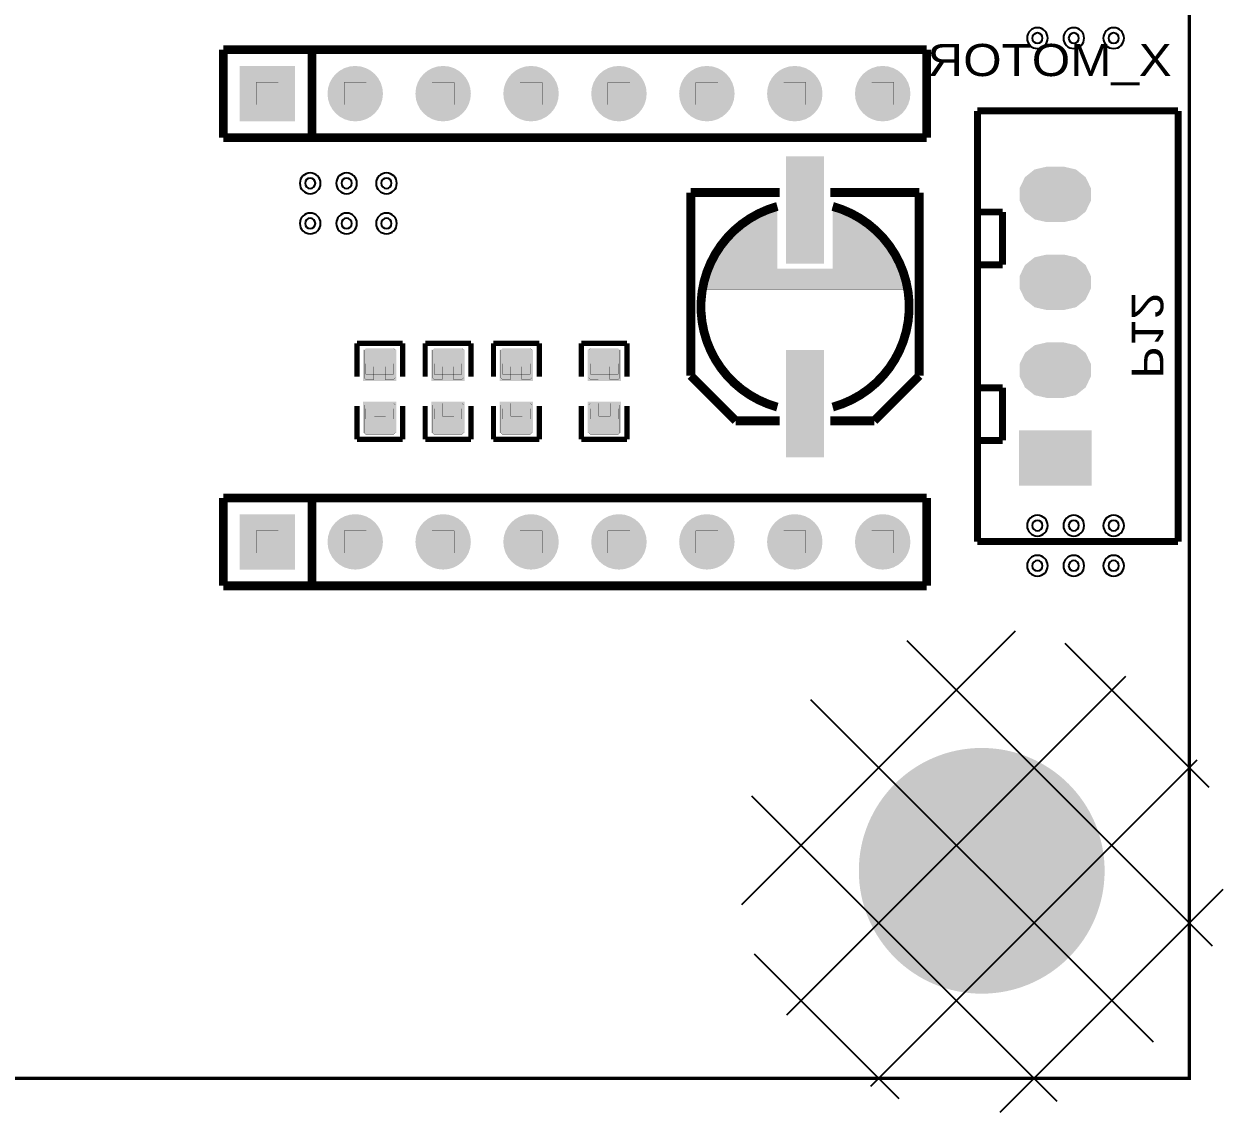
# Model space of a CAD drawing. Header units: millimetres. Extents: x -103 to 1, y -5 to 127.
# Drawn here: x -33.67 to 1, y -1 to 30.48 of the extents above; entities that cross this region are included whole.
import ezdxf
from ezdxf.enums import TextEntityAlignment as Align

# ---------------------------------------------------------------- set-up
doc = ezdxf.new("R2010")
doc.units = ezdxf.units.MM
doc.header["$MEASUREMENT"] = 0
for name, color, linetype, true_color in [('Board-Outline-Layer', 7, 'Continuous', 0xff00ff), ('Bottom-Layer', 7, 'Continuous', 0x0000ff), ('Bottom-Paste-Mask-Layer', 7, 'Continuous', 0x800000), ('Bottom-Silkscreen-Layer', 7, 'Continuous', 0x66cc33), ('Bottom-Solder-Mask-Layer', 7, 'Continuous', 0xaa00ff), ('Hole-Layer', 7, 'Continuous', 0x222222), ('Multi-Layer', 7, 'Continuous', 0xc0c0c0), ('Pin-Soldering-Layer', 7, 'Continuous', 0xcc9999), ('Top-Layer', 7, 'Continuous', 0xff0000), ('Top-Paste-Mask-Layer', 7, 'Continuous', 0x808080), ('Top-Silkscreen-Layer', 7, 'Continuous', 0xffcc00), ('Top-Solder-Mask-Layer', 7, 'Continuous', 0x800080)]:
    doc.layers.add(name, color=color, linetype=linetype, true_color=true_color)
doc.styles.get("Standard").update_dxf_attribs({"font": 'arial.ttf'})

msp = doc.modelspace()

# ---------------------------------------------------------------- hatches: boundary and pattern name
at = {"layer": 'Bottom-Layer'}
for points in [[(-27.392, 27.712), (-27.392, 29.212), (-25.892, 29.212), (-25.892, 27.712)], [(-24.852, 28.462, 1), (-23.352, 28.462, 1)], [(-22.312, 28.462, 1), (-20.812, 28.462, 1)], [(-19.772, 28.462, 1), (-18.272, 28.462, 1)], [(-17.232, 28.462, 1), (-15.732, 28.462, 1)], [(-14.692, 28.462, 1), (-13.192, 28.462, 1)], [(-12.152, 28.462, 1), (-10.652, 28.462, 1)], [(-9.612, 28.462, 1), (-8.112, 28.462, 1)], [(-3.625, 26.3), (-3.299, 26.225), (-3.038, 26.017), (-2.894, 25.717), (-2.894, 25.383), (-3.038, 25.082), (-3.299, 24.874), (-3.625, 24.8), (-4.125, 24.8), (-4.45, 24.874), (-4.711, 25.082), (-4.856, 25.383), (-4.856, 25.717), (-4.711, 26.017), (-4.45, 26.225), (-4.125, 26.3)], [(-3.625, 23.76), (-3.299, 23.685), (-3.038, 23.477), (-2.894, 23.177), (-2.894, 22.843), (-3.038, 22.542), (-3.299, 22.334), (-3.625, 22.26), (-4.125, 22.26), (-4.45, 22.334), (-4.711, 22.542), (-4.856, 22.843), (-4.856, 23.177), (-4.711, 23.477), (-4.45, 23.685), (-4.125, 23.76)], [(-3.625, 21.22), (-3.299, 21.145), (-3.038, 20.937), (-2.894, 20.637), (-2.894, 20.303), (-3.038, 20.002), (-3.299, 19.794), (-3.625, 19.72), (-4.125, 19.72), (-4.45, 19.794), (-4.711, 20.002), (-4.856, 20.303), (-4.856, 20.637), (-4.711, 20.937), (-4.45, 21.145), (-4.125, 21.22)], [(-2.875, 17.18), (-4.875, 17.18), (-4.875, 18.68), (-2.875, 18.68)], [(-27.392, 14.757), (-27.392, 16.257), (-25.892, 16.257), (-25.892, 14.757)], [(-24.852, 15.507, 1), (-23.352, 15.507, 1)], [(-22.312, 15.507, 1), (-20.812, 15.507, 1)], [(-19.772, 15.507, 1), (-18.272, 15.507, 1)], [(-17.232, 15.507, 1), (-15.732, 15.507, 1)], [(-14.692, 15.507, 1), (-13.192, 15.507, 1)], [(-12.152, 15.507, 1), (-10.652, 15.507, 1)], [(-9.612, 15.507, 1), (-8.112, 15.507, 1)], [(-9.5, 6, 1), (-2.5, 6, 1)]]:
    msp.add_hatch(color=256, dxfattribs=at).paths.add_polyline_path(points)
at = {"layer": 'Bottom-Paste-Mask-Layer'}
for points in [[(-27.392, 27.712), (-27.392, 29.212), (-25.892, 29.212), (-25.892, 27.712)], [(-24.852, 28.462, 1), (-23.352, 28.462, 1)], [(-22.312, 28.462, 1), (-20.812, 28.462, 1)], [(-19.772, 28.462, 1), (-18.272, 28.462, 1)], [(-17.232, 28.462, 1), (-15.732, 28.462, 1)], [(-14.692, 28.462, 1), (-13.192, 28.462, 1)], [(-12.152, 28.462, 1), (-10.652, 28.462, 1)], [(-9.612, 28.462, 1), (-8.112, 28.462, 1)], [(-3.625, 26.3), (-3.299, 26.225), (-3.038, 26.017), (-2.894, 25.717), (-2.894, 25.383), (-3.038, 25.082), (-3.299, 24.874), (-3.625, 24.8), (-4.125, 24.8), (-4.45, 24.874), (-4.711, 25.082), (-4.856, 25.383), (-4.856, 25.717), (-4.711, 26.017), (-4.45, 26.225), (-4.125, 26.3)], [(-3.625, 23.76), (-3.299, 23.685), (-3.038, 23.477), (-2.894, 23.177), (-2.894, 22.843), (-3.038, 22.542), (-3.299, 22.334), (-3.625, 22.26), (-4.125, 22.26), (-4.45, 22.334), (-4.711, 22.542), (-4.856, 22.843), (-4.856, 23.177), (-4.711, 23.477), (-4.45, 23.685), (-4.125, 23.76)], [(-3.625, 21.22), (-3.299, 21.145), (-3.038, 20.937), (-2.894, 20.637), (-2.894, 20.303), (-3.038, 20.002), (-3.299, 19.794), (-3.625, 19.72), (-4.125, 19.72), (-4.45, 19.794), (-4.711, 20.002), (-4.856, 20.303), (-4.856, 20.637), (-4.711, 20.937), (-4.45, 21.145), (-4.125, 21.22)], [(-2.875, 17.18), (-4.875, 17.18), (-4.875, 18.68), (-2.875, 18.68)], [(-27.392, 14.757), (-27.392, 16.257), (-25.892, 16.257), (-25.892, 14.757)], [(-24.852, 15.507, 1), (-23.352, 15.507, 1)], [(-22.312, 15.507, 1), (-20.812, 15.507, 1)], [(-19.772, 15.507, 1), (-18.272, 15.507, 1)], [(-17.232, 15.507, 1), (-15.732, 15.507, 1)], [(-14.692, 15.507, 1), (-13.192, 15.507, 1)], [(-12.152, 15.507, 1), (-10.652, 15.507, 1)], [(-9.612, 15.507, 1), (-8.112, 15.507, 1)], [(-9.5, 6, 1), (-2.5, 6, 1)]]:
    msp.add_hatch(color=256, dxfattribs=at).paths.add_polyline_path(points)
at = {"layer": 'Bottom-Solder-Mask-Layer'}
for points in [[(-27.443, 27.661), (-27.443, 29.263), (-25.841, 29.263), (-25.841, 27.661)], [(-24.903, 28.462, 1), (-23.301, 28.462, 1)], [(-22.363, 28.462, 1), (-20.761, 28.462, 1)], [(-19.823, 28.462, 1), (-18.221, 28.462, 1)], [(-17.283, 28.462, 1), (-15.681, 28.462, 1)], [(-14.743, 28.462, 1), (-13.141, 28.462, 1)], [(-12.203, 28.462, 1), (-10.601, 28.462, 1)], [(-9.663, 28.462, 1), (-8.061, 28.462, 1)], [(-3.625, 26.351), (-3.277, 26.271), (-2.998, 26.049), (-2.844, 25.728), (-2.844, 25.371), (-2.998, 25.05), (-3.277, 24.828), (-3.625, 24.749), (-4.125, 24.749), (-4.472, 24.828), (-4.751, 25.05), (-4.906, 25.371), (-4.906, 25.728), (-4.751, 26.049), (-4.472, 26.271), (-4.125, 26.351)], [(-3.625, 23.811), (-3.277, 23.731), (-2.998, 23.509), (-2.844, 23.188), (-2.844, 22.831), (-2.998, 22.51), (-3.277, 22.288), (-3.625, 22.209), (-4.125, 22.209), (-4.472, 22.288), (-4.751, 22.51), (-4.906, 22.831), (-4.906, 23.188), (-4.751, 23.509), (-4.472, 23.731), (-4.125, 23.811)], [(-3.625, 21.271), (-3.277, 21.191), (-2.998, 20.969), (-2.844, 20.648), (-2.844, 20.291), (-2.998, 19.97), (-3.277, 19.748), (-3.625, 19.669), (-4.125, 19.669), (-4.472, 19.748), (-4.751, 19.97), (-4.906, 20.291), (-4.906, 20.648), (-4.751, 20.969), (-4.472, 21.191), (-4.125, 21.271)], [(-2.824, 17.129), (-4.926, 17.129), (-4.926, 18.731), (-2.824, 18.731)], [(-27.443, 14.706), (-27.443, 16.308), (-25.841, 16.308), (-25.841, 14.706)], [(-24.903, 15.507, 1), (-23.301, 15.507, 1)], [(-22.363, 15.507, 1), (-20.761, 15.507, 1)], [(-19.823, 15.507, 1), (-18.221, 15.507, 1)], [(-17.283, 15.507, 1), (-15.681, 15.507, 1)], [(-14.743, 15.507, 1), (-13.141, 15.507, 1)], [(-12.203, 15.507, 1), (-10.601, 15.507, 1)], [(-9.663, 15.507, 1), (-8.061, 15.507, 1)], [(-9.551, 6, 1), (-2.449, 6, 1)]]:
    msp.add_hatch(color=256, dxfattribs=at).paths.add_polyline_path(points)
at = {"layer": 'Hole-Layer'}
for points in [[(-27.142, 28.462, 1), (-26.142, 28.462, 1)], [(-24.602, 28.462, 1), (-23.602, 28.462, 1)], [(-22.062, 28.462, 1), (-21.062, 28.462, 1)], [(-19.522, 28.462, 1), (-18.522, 28.462, 1)], [(-16.982, 28.462, 1), (-15.982, 28.462, 1)], [(-14.442, 28.462, 1), (-13.442, 28.462, 1)], [(-11.902, 28.462, 1), (-10.902, 28.462, 1)], [(-9.362, 28.462, 1), (-8.362, 28.462, 1)], [(-4.325, 25.55, 1), (-3.425, 25.55, 1)], [(-4.325, 23.01, 1), (-3.425, 23.01, 1)], [(-4.325, 20.47, 1), (-3.425, 20.47, 1)], [(-4.325, 17.93, 1), (-3.425, 17.93, 1)], [(-27.142, 15.507, 1), (-26.142, 15.507, 1)], [(-24.602, 15.507, 1), (-23.602, 15.507, 1)], [(-22.062, 15.507, 1), (-21.062, 15.507, 1)], [(-19.522, 15.507, 1), (-18.522, 15.507, 1)], [(-16.982, 15.507, 1), (-15.982, 15.507, 1)], [(-14.442, 15.507, 1), (-13.442, 15.507, 1)], [(-11.902, 15.507, 1), (-10.902, 15.507, 1)], [(-9.362, 15.507, 1), (-8.362, 15.507, 1)], [(-8.16, 6, 1), (-3.84, 6, 1)]]:
    msp.add_hatch(color=256, dxfattribs=at).paths.add_polyline_path(points)
at = {"layer": 'Multi-Layer'}
for points in [[(-27.392, 27.712), (-27.392, 29.212), (-25.892, 29.212), (-25.892, 27.712)], [(-27.392, 27.712), (-27.392, 29.212), (-25.892, 29.212), (-25.892, 27.712)], [(-27.392, 27.712), (-27.392, 29.212), (-25.892, 29.212), (-25.892, 27.712)], [(-24.852, 28.462, 1), (-23.352, 28.462, 1)], [(-24.852, 28.462, 1), (-23.352, 28.462, 1)], [(-24.852, 28.462, 1), (-23.352, 28.462, 1)], [(-22.312, 28.462, 1), (-20.812, 28.462, 1)], [(-22.312, 28.462, 1), (-20.812, 28.462, 1)], [(-22.312, 28.462, 1), (-20.812, 28.462, 1)], [(-19.772, 28.462, 1), (-18.272, 28.462, 1)], [(-19.772, 28.462, 1), (-18.272, 28.462, 1)], [(-19.772, 28.462, 1), (-18.272, 28.462, 1)], [(-17.232, 28.462, 1), (-15.732, 28.462, 1)], [(-17.232, 28.462, 1), (-15.732, 28.462, 1)], [(-17.232, 28.462, 1), (-15.732, 28.462, 1)], [(-14.692, 28.462, 1), (-13.192, 28.462, 1)], [(-14.692, 28.462, 1), (-13.192, 28.462, 1)], [(-14.692, 28.462, 1), (-13.192, 28.462, 1)], [(-12.152, 28.462, 1), (-10.652, 28.462, 1)], [(-12.152, 28.462, 1), (-10.652, 28.462, 1)], [(-12.152, 28.462, 1), (-10.652, 28.462, 1)], [(-9.612, 28.462, 1), (-8.112, 28.462, 1)], [(-9.612, 28.462, 1), (-8.112, 28.462, 1)], [(-9.612, 28.462, 1), (-8.112, 28.462, 1)], [(-3.625, 26.3), (-3.299, 26.225), (-3.038, 26.017), (-2.894, 25.717), (-2.894, 25.383), (-3.038, 25.082), (-3.299, 24.874), (-3.625, 24.8), (-4.125, 24.8), (-4.45, 24.874), (-4.711, 25.082), (-4.856, 25.383), (-4.856, 25.717), (-4.711, 26.017), (-4.45, 26.225), (-4.125, 26.3)], [(-3.625, 26.3), (-3.299, 26.225), (-3.038, 26.017), (-2.894, 25.717), (-2.894, 25.383), (-3.038, 25.082), (-3.299, 24.874), (-3.625, 24.8), (-4.125, 24.8), (-4.45, 24.874), (-4.711, 25.082), (-4.856, 25.383), (-4.856, 25.717), (-4.711, 26.017), (-4.45, 26.225), (-4.125, 26.3)], [(-3.625, 26.3), (-3.299, 26.225), (-3.038, 26.017), (-2.894, 25.717), (-2.894, 25.383), (-3.038, 25.082), (-3.299, 24.874), (-3.625, 24.8), (-4.125, 24.8), (-4.45, 24.874), (-4.711, 25.082), (-4.856, 25.383), (-4.856, 25.717), (-4.711, 26.017), (-4.45, 26.225), (-4.125, 26.3)], [(-3.625, 23.76), (-3.299, 23.685), (-3.038, 23.477), (-2.894, 23.177), (-2.894, 22.843), (-3.038, 22.542), (-3.299, 22.334), (-3.625, 22.26), (-4.125, 22.26), (-4.45, 22.334), (-4.711, 22.542), (-4.856, 22.843), (-4.856, 23.177), (-4.711, 23.477), (-4.45, 23.685), (-4.125, 23.76)], [(-3.625, 23.76), (-3.299, 23.685), (-3.038, 23.477), (-2.894, 23.177), (-2.894, 22.843), (-3.038, 22.542), (-3.299, 22.334), (-3.625, 22.26), (-4.125, 22.26), (-4.45, 22.334), (-4.711, 22.542), (-4.856, 22.843), (-4.856, 23.177), (-4.711, 23.477), (-4.45, 23.685), (-4.125, 23.76)], [(-3.625, 23.76), (-3.299, 23.685), (-3.038, 23.477), (-2.894, 23.177), (-2.894, 22.843), (-3.038, 22.542), (-3.299, 22.334), (-3.625, 22.26), (-4.125, 22.26), (-4.45, 22.334), (-4.711, 22.542), (-4.856, 22.843), (-4.856, 23.177), (-4.711, 23.477), (-4.45, 23.685), (-4.125, 23.76)], [(-3.625, 21.22), (-3.299, 21.145), (-3.038, 20.937), (-2.894, 20.637), (-2.894, 20.303), (-3.038, 20.002), (-3.299, 19.794), (-3.625, 19.72), (-4.125, 19.72), (-4.45, 19.794), (-4.711, 20.002), (-4.856, 20.303), (-4.856, 20.637), (-4.711, 20.937), (-4.45, 21.145), (-4.125, 21.22)], [(-3.625, 21.22), (-3.299, 21.145), (-3.038, 20.937), (-2.894, 20.637), (-2.894, 20.303), (-3.038, 20.002), (-3.299, 19.794), (-3.625, 19.72), (-4.125, 19.72), (-4.45, 19.794), (-4.711, 20.002), (-4.856, 20.303), (-4.856, 20.637), (-4.711, 20.937), (-4.45, 21.145), (-4.125, 21.22)], [(-3.625, 21.22), (-3.299, 21.145), (-3.038, 20.937), (-2.894, 20.637), (-2.894, 20.303), (-3.038, 20.002), (-3.299, 19.794), (-3.625, 19.72), (-4.125, 19.72), (-4.45, 19.794), (-4.711, 20.002), (-4.856, 20.303), (-4.856, 20.637), (-4.711, 20.937), (-4.45, 21.145), (-4.125, 21.22)], [(-2.875, 17.18), (-4.875, 17.18), (-4.875, 18.68), (-2.875, 18.68)], [(-2.875, 17.18), (-4.875, 17.18), (-4.875, 18.68), (-2.875, 18.68)], [(-2.875, 17.18), (-4.875, 17.18), (-4.875, 18.68), (-2.875, 18.68)], [(-27.392, 14.757), (-27.392, 16.257), (-25.892, 16.257), (-25.892, 14.757)], [(-27.392, 14.757), (-27.392, 16.257), (-25.892, 16.257), (-25.892, 14.757)], [(-27.392, 14.757), (-27.392, 16.257), (-25.892, 16.257), (-25.892, 14.757)], [(-24.852, 15.507, 1), (-23.352, 15.507, 1)], [(-24.852, 15.507, 1), (-23.352, 15.507, 1)], [(-24.852, 15.507, 1), (-23.352, 15.507, 1)], [(-22.312, 15.507, 1), (-20.812, 15.507, 1)], [(-22.312, 15.507, 1), (-20.812, 15.507, 1)], [(-22.312, 15.507, 1), (-20.812, 15.507, 1)], [(-19.772, 15.507, 1), (-18.272, 15.507, 1)], [(-19.772, 15.507, 1), (-18.272, 15.507, 1)], [(-19.772, 15.507, 1), (-18.272, 15.507, 1)], [(-17.232, 15.507, 1), (-15.732, 15.507, 1)], [(-17.232, 15.507, 1), (-15.732, 15.507, 1)], [(-17.232, 15.507, 1), (-15.732, 15.507, 1)], [(-14.692, 15.507, 1), (-13.192, 15.507, 1)], [(-14.692, 15.507, 1), (-13.192, 15.507, 1)], [(-14.692, 15.507, 1), (-13.192, 15.507, 1)], [(-12.152, 15.507, 1), (-10.652, 15.507, 1)], [(-12.152, 15.507, 1), (-10.652, 15.507, 1)], [(-12.152, 15.507, 1), (-10.652, 15.507, 1)], [(-9.612, 15.507, 1), (-8.112, 15.507, 1)], [(-9.612, 15.507, 1), (-8.112, 15.507, 1)], [(-9.612, 15.507, 1), (-8.112, 15.507, 1)], [(-9.5, 6, 1), (-2.5, 6, 1)], [(-9.5, 6, 1), (-2.5, 6, 1)], [(-9.5, 6, 1), (-2.5, 6, 1)]]:
    msp.add_hatch(color=256, dxfattribs=at).paths.add_polyline_path(points)
h = msp.add_hatch(dxfattribs=at)
h.set_pattern_fill('ANSI37', color=256, style=0)
h.set_pattern_definition([(45, (0, 0), (-2.24506, 2.24506), []), (135, (0, 0), (-2.24506, -2.24506), [])])
h.paths.add_polyline_path([(-13, 6, 1), (1, 6, 1)])
at = {"layer": 'Pin-Soldering-Layer'}
for points in [[(-26.962, 28.782), (-26.322, 28.782), (-26.322, 28.142), (-26.962, 28.142)], [(-24.422, 28.782), (-23.782, 28.782), (-23.782, 28.142), (-24.422, 28.142)], [(-21.882, 28.782), (-21.242, 28.782), (-21.242, 28.142), (-21.882, 28.142)], [(-19.342, 28.782), (-18.702, 28.782), (-18.702, 28.142), (-19.342, 28.142)], [(-16.802, 28.782), (-16.162, 28.782), (-16.162, 28.142), (-16.802, 28.142)], [(-14.262, 28.782), (-13.622, 28.782), (-13.622, 28.142), (-14.262, 28.142)], [(-11.722, 28.782), (-11.082, 28.782), (-11.082, 28.142), (-11.722, 28.142)], [(-9.182, 28.782), (-8.542, 28.782), (-8.542, 28.142), (-9.182, 28.142)], [(-23.794, 20.657), (-22.994, 20.657), (-22.994, 20.357), (-23.794, 20.357)], [(-21.82, 20.657), (-21.02, 20.657), (-21.02, 20.357), (-21.82, 20.357)], [(-19.846, 20.657), (-19.046, 20.657), (-19.046, 20.357), (-19.846, 20.357)], [(-17.306, 20.657), (-16.506, 20.657), (-16.506, 20.357), (-17.306, 20.357)], [(-23.794, 19.057), (-22.994, 19.057), (-22.994, 19.357), (-23.794, 19.357)], [(-21.82, 19.057), (-21.02, 19.057), (-21.02, 19.357), (-21.82, 19.357)], [(-19.846, 19.057), (-19.046, 19.057), (-19.046, 19.357), (-19.846, 19.357)], [(-17.306, 19.057), (-16.506, 19.057), (-16.506, 19.357), (-17.306, 19.357)], [(-26.962, 15.827), (-26.322, 15.827), (-26.322, 15.187), (-26.962, 15.187)], [(-24.422, 15.827), (-23.782, 15.827), (-23.782, 15.187), (-24.422, 15.187)], [(-21.882, 15.827), (-21.242, 15.827), (-21.242, 15.187), (-21.882, 15.187)], [(-19.342, 15.827), (-18.702, 15.827), (-18.702, 15.187), (-19.342, 15.187)], [(-16.802, 15.827), (-16.162, 15.827), (-16.162, 15.187), (-16.802, 15.187)], [(-14.262, 15.827), (-13.622, 15.827), (-13.622, 15.187), (-14.262, 15.187)], [(-11.722, 15.827), (-11.082, 15.827), (-11.082, 15.187), (-11.722, 15.187)], [(-9.182, 15.827), (-8.542, 15.827), (-8.542, 15.187), (-9.182, 15.187)]]:
    msp.add_hatch(color=256, dxfattribs=at).paths.add_polyline_path(points)
at = {"layer": 'Top-Layer'}
for points in [[(-27.392, 27.712), (-27.392, 29.212), (-25.892, 29.212), (-25.892, 27.712)], [(-24.852, 28.462, 1), (-23.352, 28.462, 1)], [(-22.312, 28.462, 1), (-20.812, 28.462, 1)], [(-19.772, 28.462, 1), (-18.272, 28.462, 1)], [(-17.232, 28.462, 1), (-15.732, 28.462, 1)], [(-14.692, 28.462, 1), (-13.192, 28.462, 1)], [(-12.152, 28.462, 1), (-10.652, 28.462, 1)], [(-9.612, 28.462, 1), (-8.112, 28.462, 1)], [(-11.606, 26.603), (-10.606, 26.603), (-10.606, 23.603), (-11.606, 23.603)], [(-3.625, 26.3), (-3.299, 26.225), (-3.038, 26.017), (-2.894, 25.717), (-2.894, 25.383), (-3.038, 25.082), (-3.299, 24.874), (-3.625, 24.8), (-4.125, 24.8), (-4.45, 24.874), (-4.711, 25.082), (-4.856, 25.383), (-4.856, 25.717), (-4.711, 26.017), (-4.45, 26.225), (-4.125, 26.3)], [(-3.625, 23.76), (-3.299, 23.685), (-3.038, 23.477), (-2.894, 23.177), (-2.894, 22.843), (-3.038, 22.542), (-3.299, 22.334), (-3.625, 22.26), (-4.125, 22.26), (-4.45, 22.334), (-4.711, 22.542), (-4.856, 22.843), (-4.856, 23.177), (-4.711, 23.477), (-4.45, 23.685), (-4.125, 23.76)], [(-3.625, 21.22), (-3.299, 21.145), (-3.038, 20.937), (-2.894, 20.637), (-2.894, 20.303), (-3.038, 20.002), (-3.299, 19.794), (-3.625, 19.72), (-4.125, 19.72), (-4.45, 19.794), (-4.711, 20.002), (-4.856, 20.303), (-4.856, 20.637), (-4.711, 20.937), (-4.45, 21.145), (-4.125, 21.22)], [(-23.826, 21.014), (-22.962, 21.014), (-22.962, 20.207), (-23.826, 20.207)], [(-21.852, 21.014), (-20.988, 21.014), (-20.988, 20.207), (-21.852, 20.207)], [(-19.878, 21.014), (-19.014, 21.014), (-19.014, 20.207), (-19.878, 20.207)], [(-17.338, 21.014), (-16.474, 21.014), (-16.474, 20.207), (-17.338, 20.207)], [(-11.606, 21.003), (-10.606, 21.003), (-10.606, 18.003), (-11.606, 18.003)], [(-23.826, 19.507), (-22.962, 19.507), (-22.962, 18.7), (-23.826, 18.7)], [(-21.852, 19.507), (-20.988, 19.507), (-20.988, 18.7), (-21.852, 18.7)], [(-19.878, 19.507), (-19.014, 19.507), (-19.014, 18.7), (-19.878, 18.7)], [(-17.338, 19.507), (-16.474, 19.507), (-16.474, 18.7), (-17.338, 18.7)], [(-2.875, 17.18), (-4.875, 17.18), (-4.875, 18.68), (-2.875, 18.68)], [(-27.392, 14.757), (-27.392, 16.257), (-25.892, 16.257), (-25.892, 14.757)], [(-24.852, 15.507, 1), (-23.352, 15.507, 1)], [(-22.312, 15.507, 1), (-20.812, 15.507, 1)], [(-19.772, 15.507, 1), (-18.272, 15.507, 1)], [(-17.232, 15.507, 1), (-15.732, 15.507, 1)], [(-14.692, 15.507, 1), (-13.192, 15.507, 1)], [(-12.152, 15.507, 1), (-10.652, 15.507, 1)], [(-9.612, 15.507, 1), (-8.112, 15.507, 1)], [(-9.5, 6, 1), (-2.5, 6, 1)]]:
    msp.add_hatch(color=256, dxfattribs=at).paths.add_polyline_path(points)
at = {"layer": 'Top-Paste-Mask-Layer'}
for points in [[(-27.392, 27.712), (-27.392, 29.212), (-25.892, 29.212), (-25.892, 27.712)], [(-24.852, 28.462, 1), (-23.352, 28.462, 1)], [(-22.312, 28.462, 1), (-20.812, 28.462, 1)], [(-19.772, 28.462, 1), (-18.272, 28.462, 1)], [(-17.232, 28.462, 1), (-15.732, 28.462, 1)], [(-14.692, 28.462, 1), (-13.192, 28.462, 1)], [(-12.152, 28.462, 1), (-10.652, 28.462, 1)], [(-9.612, 28.462, 1), (-8.112, 28.462, 1)], [(-11.606, 26.603), (-10.606, 26.603), (-10.606, 23.603), (-11.606, 23.603)], [(-3.625, 26.3), (-3.299, 26.225), (-3.038, 26.017), (-2.894, 25.717), (-2.894, 25.383), (-3.038, 25.082), (-3.299, 24.874), (-3.625, 24.8), (-4.125, 24.8), (-4.45, 24.874), (-4.711, 25.082), (-4.856, 25.383), (-4.856, 25.717), (-4.711, 26.017), (-4.45, 26.225), (-4.125, 26.3)], [(-3.625, 23.76), (-3.299, 23.685), (-3.038, 23.477), (-2.894, 23.177), (-2.894, 22.843), (-3.038, 22.542), (-3.299, 22.334), (-3.625, 22.26), (-4.125, 22.26), (-4.45, 22.334), (-4.711, 22.542), (-4.856, 22.843), (-4.856, 23.177), (-4.711, 23.477), (-4.45, 23.685), (-4.125, 23.76)], [(-3.625, 21.22), (-3.299, 21.145), (-3.038, 20.937), (-2.894, 20.637), (-2.894, 20.303), (-3.038, 20.002), (-3.299, 19.794), (-3.625, 19.72), (-4.125, 19.72), (-4.45, 19.794), (-4.711, 20.002), (-4.856, 20.303), (-4.856, 20.637), (-4.711, 20.937), (-4.45, 21.145), (-4.125, 21.22)], [(-23.844, 21.052), (-23.844, 20.252), (-23.794, 20.202), (-23.566, 20.202), (-23.566, 20.572), (-23.236, 20.572), (-23.236, 20.202), (-22.994, 20.202), (-22.944, 20.252), (-22.944, 21.052), (-22.994, 21.102), (-23.794, 21.102)], [(-21.87, 21.052), (-21.87, 20.252), (-21.82, 20.202), (-21.592, 20.202), (-21.592, 20.572), (-21.262, 20.572), (-21.262, 20.202), (-21.02, 20.202), (-20.97, 20.252), (-20.97, 21.052), (-21.02, 21.102), (-21.82, 21.102)], [(-19.896, 21.052), (-19.896, 20.252), (-19.846, 20.202), (-19.618, 20.202), (-19.618, 20.572), (-19.288, 20.572), (-19.288, 20.202), (-19.046, 20.202), (-18.996, 20.252), (-18.996, 21.052), (-19.046, 21.102), (-19.846, 21.102)], [(-17.356, 21.052), (-17.356, 20.252), (-17.306, 20.202), (-17.078, 20.202), (-17.078, 20.572), (-16.748, 20.572), (-16.748, 20.202), (-16.506, 20.202), (-16.456, 20.252), (-16.456, 21.052), (-16.506, 21.102), (-17.306, 21.102)], [(-11.606, 21.003), (-10.606, 21.003), (-10.606, 18.003), (-11.606, 18.003)], [(-22.944, 18.662), (-22.944, 19.462), (-22.994, 19.512), (-23.222, 19.512), (-23.222, 19.142), (-23.552, 19.142), (-23.552, 19.512), (-23.794, 19.512), (-23.844, 19.462), (-23.844, 18.662), (-23.794, 18.612), (-22.994, 18.612)], [(-20.97, 18.662), (-20.97, 19.462), (-21.02, 19.512), (-21.248, 19.512), (-21.248, 19.142), (-21.578, 19.142), (-21.578, 19.512), (-21.82, 19.512), (-21.87, 19.462), (-21.87, 18.662), (-21.82, 18.612), (-21.02, 18.612)], [(-18.996, 18.662), (-18.996, 19.462), (-19.046, 19.512), (-19.274, 19.512), (-19.274, 19.142), (-19.604, 19.142), (-19.604, 19.512), (-19.846, 19.512), (-19.896, 19.462), (-19.896, 18.662), (-19.846, 18.612), (-19.046, 18.612)], [(-16.456, 18.662), (-16.456, 19.462), (-16.506, 19.512), (-16.734, 19.512), (-16.734, 19.142), (-17.064, 19.142), (-17.064, 19.512), (-17.306, 19.512), (-17.356, 19.462), (-17.356, 18.662), (-17.306, 18.612), (-16.506, 18.612)], [(-2.875, 17.18), (-4.875, 17.18), (-4.875, 18.68), (-2.875, 18.68)], [(-27.392, 14.757), (-27.392, 16.257), (-25.892, 16.257), (-25.892, 14.757)], [(-24.852, 15.507, 1), (-23.352, 15.507, 1)], [(-22.312, 15.507, 1), (-20.812, 15.507, 1)], [(-19.772, 15.507, 1), (-18.272, 15.507, 1)], [(-17.232, 15.507, 1), (-15.732, 15.507, 1)], [(-14.692, 15.507, 1), (-13.192, 15.507, 1)], [(-12.152, 15.507, 1), (-10.652, 15.507, 1)], [(-9.612, 15.507, 1), (-8.112, 15.507, 1)], [(-9.5, 6, 1), (-2.5, 6, 1)]]:
    msp.add_hatch(color=256, dxfattribs=at).paths.add_polyline_path(points)
at = {"layer": 'Top-Silkscreen-Layer'}
msp.add_hatch(color=256, dxfattribs=at).paths.add_polyline_path([(-8.106, 22.803), (-14.006, 22.803), (-13.906, 23.403), (-13.706, 23.903), (-13.406, 24.203), (-13.206, 24.503), (-12.906, 24.803), (-12.506, 25.003), (-11.906, 25.203), (-11.906, 23.403), (-10.306, 23.403), (-10.306, 25.203), (-10.106, 25.103), (-9.706, 25.003), (-9.406, 24.703), (-9.006, 24.503), (-8.706, 24.103), (-8.306, 23.303)])
at = {"layer": 'Top-Solder-Mask-Layer'}
for points in [[(-27.443, 27.661), (-27.443, 29.263), (-25.841, 29.263), (-25.841, 27.661)], [(-24.903, 28.462, 1), (-23.301, 28.462, 1)], [(-22.363, 28.462, 1), (-20.761, 28.462, 1)], [(-19.823, 28.462, 1), (-18.221, 28.462, 1)], [(-17.283, 28.462, 1), (-15.681, 28.462, 1)], [(-14.743, 28.462, 1), (-13.141, 28.462, 1)], [(-12.203, 28.462, 1), (-10.601, 28.462, 1)], [(-9.663, 28.462, 1), (-8.061, 28.462, 1)], [(-11.657, 26.654), (-10.555, 26.654), (-10.555, 23.552), (-11.657, 23.552)], [(-3.625, 26.351), (-3.277, 26.271), (-2.998, 26.049), (-2.844, 25.728), (-2.844, 25.371), (-2.998, 25.05), (-3.277, 24.828), (-3.625, 24.749), (-4.125, 24.749), (-4.472, 24.828), (-4.751, 25.05), (-4.906, 25.371), (-4.906, 25.728), (-4.751, 26.049), (-4.472, 26.271), (-4.125, 26.351)], [(-3.625, 23.811), (-3.277, 23.731), (-2.998, 23.509), (-2.844, 23.188), (-2.844, 22.831), (-2.998, 22.51), (-3.277, 22.288), (-3.625, 22.209), (-4.125, 22.209), (-4.472, 22.288), (-4.751, 22.51), (-4.906, 22.831), (-4.906, 23.188), (-4.751, 23.509), (-4.472, 23.731), (-4.125, 23.811)], [(-3.625, 21.271), (-3.277, 21.191), (-2.998, 20.969), (-2.844, 20.648), (-2.844, 20.291), (-2.998, 19.97), (-3.277, 19.748), (-3.625, 19.669), (-4.125, 19.669), (-4.472, 19.748), (-4.751, 19.97), (-4.906, 20.291), (-4.906, 20.648), (-4.751, 20.969), (-4.472, 21.191), (-4.125, 21.271)], [(-23.876, 21.064), (-22.911, 21.064), (-22.911, 20.156), (-23.876, 20.156)], [(-21.903, 21.064), (-20.937, 21.064), (-20.937, 20.156), (-21.903, 20.156)], [(-19.929, 21.064), (-18.964, 21.064), (-18.964, 20.156), (-19.929, 20.156)], [(-17.389, 21.064), (-16.424, 21.064), (-16.424, 20.156), (-17.389, 20.156)], [(-11.657, 21.054), (-10.555, 21.054), (-10.555, 17.952), (-11.657, 17.952)], [(-23.876, 19.558), (-22.911, 19.558), (-22.911, 18.65), (-23.876, 18.65)], [(-21.903, 19.558), (-20.937, 19.558), (-20.937, 18.65), (-21.903, 18.65)], [(-19.929, 19.558), (-18.964, 19.558), (-18.964, 18.65), (-19.929, 18.65)], [(-17.389, 19.558), (-16.424, 19.558), (-16.424, 18.65), (-17.389, 18.65)], [(-2.824, 17.129), (-4.926, 17.129), (-4.926, 18.731), (-2.824, 18.731)], [(-27.443, 14.706), (-27.443, 16.308), (-25.841, 16.308), (-25.841, 14.706)], [(-24.903, 15.507, 1), (-23.301, 15.507, 1)], [(-22.363, 15.507, 1), (-20.761, 15.507, 1)], [(-19.823, 15.507, 1), (-18.221, 15.507, 1)], [(-17.283, 15.507, 1), (-15.681, 15.507, 1)], [(-14.743, 15.507, 1), (-13.141, 15.507, 1)], [(-12.203, 15.507, 1), (-10.601, 15.507, 1)], [(-9.663, 15.507, 1), (-8.061, 15.507, 1)], [(-9.551, 6, 1), (-2.449, 6, 1)]]:
    msp.add_hatch(color=256, dxfattribs=at).paths.add_polyline_path(points)

# ---------------------------------------------------------------- linework, layer by layer
at = {"layer": 'Board-Outline-Layer', "const_width": 0.1}
msp.add_lwpolyline([(-102, 0), (-102, 126), (0, 126), (0, 0)], close=True, dxfattribs=at)
at = {"layer": 'Bottom-Silkscreen-Layer', "const_width": 0.2}
for points in [[(-6.125, 27.963), (-6.125, 15.517)], [(-0.325, 27.963), (-6.125, 27.963)], [(-6.125, 27.963), (-6.125, 15.517)], [(-0.325, 27.963), (-6.125, 27.963)], [(-0.325, 27.963), (-0.325, 15.517)], [(-0.325, 27.963), (-0.325, 15.517)], [(-5.399, 25.042), (-6.125, 25.042)], [(-5.399, 25.042), (-6.125, 25.042)], [(-5.399, 25.042), (-5.399, 23.518)], [(-5.399, 25.042), (-5.399, 23.518)], [(-5.399, 23.518), (-6.125, 23.518)], [(-5.399, 23.518), (-6.125, 23.518)], [(-5.399, 19.962), (-6.125, 19.962)], [(-5.399, 19.962), (-6.125, 19.962)], [(-5.399, 19.962), (-5.399, 18.438)], [(-5.399, 19.962), (-5.399, 18.438)], [(-5.399, 18.438), (-6.125, 18.438)], [(-5.399, 18.438), (-6.125, 18.438)], [(-0.325, 15.517), (-6.125, 15.517)], [(-0.325, 15.517), (-6.125, 15.517)]]:
    msp.add_lwpolyline(points, dxfattribs=at)
at = {"layer": 'Hole-Layer'}
for points in [[(-4.541, 30.067, 1), (-4.241, 30.067), (-4.241, 30.067, 1), (-4.541, 30.067)], [(-3.49, 30.067, 1), (-3.19, 30.067), (-3.19, 30.067, 1), (-3.49, 30.067)], [(-2.338, 30.067, 1), (-2.038, 30.067), (-2.038, 30.067, 1), (-2.338, 30.067)], [(-25.553, 25.871, 1), (-25.253, 25.871), (-25.253, 25.871, 1), (-25.553, 25.871)], [(-24.502, 25.871, 1), (-24.202, 25.871), (-24.202, 25.871, 1), (-24.502, 25.871)], [(-23.35, 25.871, 1), (-23.05, 25.871), (-23.05, 25.871, 1), (-23.35, 25.871)], [(-25.553, 24.712, 1), (-25.253, 24.712), (-25.253, 24.712, 1), (-25.553, 24.712)], [(-24.502, 24.712, 1), (-24.202, 24.712), (-24.202, 24.712, 1), (-24.502, 24.712)], [(-23.35, 24.712, 1), (-23.05, 24.712), (-23.05, 24.712, 1), (-23.35, 24.712)], [(-4.541, 15.977, 1), (-4.241, 15.977), (-4.241, 15.977, 1), (-4.541, 15.977)], [(-3.49, 15.977, 1), (-3.19, 15.977), (-3.19, 15.977, 1), (-3.49, 15.977)], [(-2.338, 15.977, 1), (-2.038, 15.977), (-2.038, 15.977, 1), (-2.338, 15.977)], [(-4.541, 14.818, 1), (-4.241, 14.818), (-4.241, 14.818, 1), (-4.541, 14.818)], [(-3.49, 14.818, 1), (-3.19, 14.818), (-3.19, 14.818, 1), (-3.49, 14.818)], [(-2.338, 14.818, 1), (-2.038, 14.818), (-2.038, 14.818, 1), (-2.338, 14.818)]]:
    msp.add_lwpolyline(points, format="xyb", dxfattribs=at)
at = {"layer": 'Multi-Layer'}
for points in [[(-4.691, 30.067, 1), (-4.091, 30.067, 1)], [(-3.64, 30.067, 1), (-3.04, 30.067, 1)], [(-2.488, 30.067, 1), (-1.888, 30.067, 1)], [(-25.703, 25.871, 1), (-25.103, 25.871, 1)], [(-24.652, 25.871, 1), (-24.052, 25.871, 1)], [(-23.5, 25.871, 1), (-22.9, 25.871, 1)], [(-25.703, 24.712, 1), (-25.103, 24.712, 1)], [(-24.652, 24.712, 1), (-24.052, 24.712, 1)], [(-23.5, 24.712, 1), (-22.9, 24.712, 1)], [(-4.691, 15.977, 1), (-4.091, 15.977, 1)], [(-3.64, 15.977, 1), (-3.04, 15.977, 1)], [(-2.488, 15.977, 1), (-1.888, 15.977, 1)], [(-4.691, 14.818, 1), (-4.091, 14.818, 1)], [(-3.64, 14.818, 1), (-3.04, 14.818, 1)], [(-2.488, 14.818, 1), (-1.888, 14.818, 1)]]:
    msp.add_lwpolyline(points, format="xyb", close=True, dxfattribs=at)
at = {"layer": 'Pin-Soldering-Layer', "const_width": 0.00508}
for points in [[(-26.962, 28.782), (-26.322, 28.782), (-26.322, 28.142), (-26.962, 28.142)], [(-24.422, 28.782), (-23.782, 28.782), (-23.782, 28.142), (-24.422, 28.142)], [(-21.882, 28.782), (-21.242, 28.782), (-21.242, 28.142), (-21.882, 28.142)], [(-19.342, 28.782), (-18.702, 28.782), (-18.702, 28.142), (-19.342, 28.142)], [(-16.802, 28.782), (-16.162, 28.782), (-16.162, 28.142), (-16.802, 28.142)], [(-14.262, 28.782), (-13.622, 28.782), (-13.622, 28.142), (-14.262, 28.142)], [(-11.722, 28.782), (-11.082, 28.782), (-11.082, 28.142), (-11.722, 28.142)], [(-9.182, 28.782), (-8.542, 28.782), (-8.542, 28.142), (-9.182, 28.142)], [(-23.794, 20.657), (-22.994, 20.657), (-22.994, 20.357), (-23.794, 20.357)], [(-21.82, 20.657), (-21.02, 20.657), (-21.02, 20.357), (-21.82, 20.357)], [(-19.846, 20.657), (-19.046, 20.657), (-19.046, 20.357), (-19.846, 20.357)], [(-17.306, 20.657), (-16.506, 20.657), (-16.506, 20.357), (-17.306, 20.357)], [(-23.794, 19.057), (-22.994, 19.057), (-22.994, 19.357), (-23.794, 19.357)], [(-21.82, 19.057), (-21.02, 19.057), (-21.02, 19.357), (-21.82, 19.357)], [(-19.846, 19.057), (-19.046, 19.057), (-19.046, 19.357), (-19.846, 19.357)], [(-17.306, 19.057), (-16.506, 19.057), (-16.506, 19.357), (-17.306, 19.357)], [(-26.962, 15.827), (-26.322, 15.827), (-26.322, 15.187), (-26.962, 15.187)], [(-24.422, 15.827), (-23.782, 15.827), (-23.782, 15.187), (-24.422, 15.187)], [(-21.882, 15.827), (-21.242, 15.827), (-21.242, 15.187), (-21.882, 15.187)], [(-19.342, 15.827), (-18.702, 15.827), (-18.702, 15.187), (-19.342, 15.187)], [(-16.802, 15.827), (-16.162, 15.827), (-16.162, 15.187), (-16.802, 15.187)], [(-14.262, 15.827), (-13.622, 15.827), (-13.622, 15.187), (-14.262, 15.187)], [(-11.722, 15.827), (-11.082, 15.827), (-11.082, 15.187), (-11.722, 15.187)], [(-9.182, 15.827), (-8.542, 15.827), (-8.542, 15.187), (-9.182, 15.187)]]:
    msp.add_lwpolyline(points, close=True, dxfattribs=at)
at = {"layer": 'Top-Paste-Mask-Layer', "const_width": 0.00508}
for points in [[(-23.844, 21.052), (-23.844, 20.252), (-23.794, 20.202), (-23.566, 20.202), (-23.566, 20.572), (-23.236, 20.572), (-23.236, 20.202), (-22.994, 20.202), (-22.944, 20.252), (-22.944, 21.052), (-22.994, 21.102), (-23.794, 21.102)], [(-21.87, 21.052), (-21.87, 20.252), (-21.82, 20.202), (-21.592, 20.202), (-21.592, 20.572), (-21.262, 20.572), (-21.262, 20.202), (-21.02, 20.202), (-20.97, 20.252), (-20.97, 21.052), (-21.02, 21.102), (-21.82, 21.102)], [(-19.896, 21.052), (-19.896, 20.252), (-19.846, 20.202), (-19.618, 20.202), (-19.618, 20.572), (-19.288, 20.572), (-19.288, 20.202), (-19.046, 20.202), (-18.996, 20.252), (-18.996, 21.052), (-19.046, 21.102), (-19.846, 21.102)], [(-17.356, 21.052), (-17.356, 20.252), (-17.306, 20.202), (-17.078, 20.202), (-17.078, 20.572), (-16.748, 20.572), (-16.748, 20.202), (-16.506, 20.202), (-16.456, 20.252), (-16.456, 21.052), (-16.506, 21.102), (-17.306, 21.102)], [(-22.944, 18.662), (-22.944, 19.462), (-22.994, 19.512), (-23.222, 19.512), (-23.222, 19.142), (-23.552, 19.142), (-23.552, 19.512), (-23.794, 19.512), (-23.844, 19.462), (-23.844, 18.662), (-23.794, 18.612), (-22.994, 18.612)], [(-20.97, 18.662), (-20.97, 19.462), (-21.02, 19.512), (-21.248, 19.512), (-21.248, 19.142), (-21.578, 19.142), (-21.578, 19.512), (-21.82, 19.512), (-21.87, 19.462), (-21.87, 18.662), (-21.82, 18.612), (-21.02, 18.612)], [(-18.996, 18.662), (-18.996, 19.462), (-19.046, 19.512), (-19.274, 19.512), (-19.274, 19.142), (-19.604, 19.142), (-19.604, 19.512), (-19.846, 19.512), (-19.896, 19.462), (-19.896, 18.662), (-19.846, 18.612), (-19.046, 18.612)], [(-16.456, 18.662), (-16.456, 19.462), (-16.506, 19.512), (-16.734, 19.512), (-16.734, 19.142), (-17.064, 19.142), (-17.064, 19.512), (-17.306, 19.512), (-17.356, 19.462), (-17.356, 18.662), (-17.306, 18.612), (-16.506, 18.612)]]:
    msp.add_lwpolyline(points, close=True, dxfattribs=at)
at = {"layer": 'Top-Silkscreen-Layer'}
for points, const_width in [([(-27.912, 27.192), (-27.912, 29.732)], 0.254), ([(-27.912, 29.732), (-7.592, 29.732)], 0.254), ([(-27.912, 27.192), (-27.912, 29.732)], 0.254), ([(-27.912, 29.732), (-7.592, 29.732)], 0.254), ([(-25.349, 29.732), (-25.349, 27.192)], 0.254), ([(-25.349, 29.732), (-25.349, 27.192)], 0.254), ([(-7.592, 29.732), (-7.592, 27.192)], 0.254), ([(-7.592, 29.732), (-7.592, 27.192)], 0.254), ([(-7.592, 27.192), (-27.912, 27.192)], 0.254), ([(-7.592, 27.192), (-27.912, 27.192)], 0.254), ([(-14.406, 25.605), (-11.838, 25.605)], 0.254), ([(-14.406, 20.307), (-14.406, 25.605)], 0.254), ([(-14.406, 25.605), (-11.838, 25.605)], 0.254), ([(-14.406, 20.307), (-14.406, 25.605)], 0.254), ([(-10.375, 25.605), (-7.807, 25.605)], 0.254), ([(-10.375, 25.605), (-7.807, 25.605)], 0.254), ([(-7.807, 20.307), (-7.807, 25.605)], 0.254), ([(-7.807, 20.307), (-7.807, 25.605)], 0.254), ([(-24.054, 20.283), (-24.054, 21.242)], 0.152), ([(-24.054, 21.242), (-22.733, 21.242)], 0.152), ([(-24.054, 20.283), (-24.054, 21.242)], 0.152), ([(-24.054, 21.242), (-22.733, 21.242)], 0.152), ([(-22.733, 21.242), (-22.733, 20.283)], 0.152), ([(-22.733, 21.242), (-22.733, 20.283)], 0.152), ([(-22.081, 20.283), (-22.081, 21.242)], 0.152), ([(-22.081, 21.242), (-20.759, 21.242)], 0.152), ([(-22.081, 20.283), (-22.081, 21.242)], 0.152), ([(-22.081, 21.242), (-20.759, 21.242)], 0.152), ([(-20.759, 21.242), (-20.759, 20.283)], 0.152), ([(-20.759, 21.242), (-20.759, 20.283)], 0.152), ([(-20.107, 20.283), (-20.107, 21.242)], 0.152), ([(-20.107, 21.242), (-18.786, 21.242)], 0.152), ([(-20.107, 20.283), (-20.107, 21.242)], 0.152), ([(-20.107, 21.242), (-18.786, 21.242)], 0.152), ([(-18.786, 21.242), (-18.786, 20.283)], 0.152), ([(-18.786, 21.242), (-18.786, 20.283)], 0.152), ([(-17.567, 20.283), (-17.567, 21.242)], 0.152), ([(-17.567, 21.242), (-16.246, 21.242)], 0.152), ([(-17.567, 20.283), (-17.567, 21.242)], 0.152), ([(-17.567, 21.242), (-16.246, 21.242)], 0.152), ([(-16.246, 21.242), (-16.246, 20.283)], 0.152), ([(-16.246, 21.242), (-16.246, 20.283)], 0.152), ([(-14.406, 20.307), (-13.105, 19.006)], 0.254), ([(-14.406, 20.307), (-13.105, 19.006)], 0.254), ([(-9.107, 19.006), (-7.807, 20.307)], 0.254), ([(-9.107, 19.006), (-7.807, 20.307)], 0.254), ([(-24.054, 19.431), (-24.054, 18.472)], 0.152), ([(-24.054, 19.431), (-24.054, 18.472)], 0.152), ([(-22.733, 18.472), (-22.733, 19.431)], 0.152), ([(-22.733, 18.472), (-22.733, 19.431)], 0.152), ([(-22.081, 19.431), (-22.081, 18.472)], 0.152), ([(-22.081, 19.431), (-22.081, 18.472)], 0.152), ([(-20.759, 18.472), (-20.759, 19.431)], 0.152), ([(-20.759, 18.472), (-20.759, 19.431)], 0.152), ([(-20.107, 19.431), (-20.107, 18.472)], 0.152), ([(-20.107, 19.431), (-20.107, 18.472)], 0.152), ([(-18.786, 18.472), (-18.786, 19.431)], 0.152), ([(-18.786, 18.472), (-18.786, 19.431)], 0.152), ([(-17.567, 19.431), (-17.567, 18.472)], 0.152), ([(-17.567, 19.431), (-17.567, 18.472)], 0.152), ([(-16.246, 18.472), (-16.246, 19.431)], 0.152), ([(-16.246, 18.472), (-16.246, 19.431)], 0.152), ([(-13.105, 19.006), (-11.838, 19.006)], 0.254), ([(-13.105, 19.006), (-11.838, 19.006)], 0.254), ([(-10.375, 19.006), (-9.107, 19.006)], 0.254), ([(-10.375, 19.006), (-9.107, 19.006)], 0.254), ([(-24.054, 18.472), (-22.733, 18.472)], 0.152), ([(-24.054, 18.472), (-22.733, 18.472)], 0.152), ([(-22.081, 18.472), (-20.759, 18.472)], 0.152), ([(-22.081, 18.472), (-20.759, 18.472)], 0.152), ([(-20.107, 18.472), (-18.786, 18.472)], 0.152), ([(-20.107, 18.472), (-18.786, 18.472)], 0.152), ([(-17.567, 18.472), (-16.246, 18.472)], 0.152), ([(-17.567, 18.472), (-16.246, 18.472)], 0.152), ([(-27.912, 14.237), (-27.912, 16.777)], 0.254), ([(-27.912, 16.777), (-7.592, 16.777)], 0.254), ([(-27.912, 14.237), (-27.912, 16.777)], 0.254), ([(-27.912, 16.777), (-7.592, 16.777)], 0.254), ([(-25.349, 16.777), (-25.349, 14.237)], 0.254), ([(-25.349, 16.777), (-25.349, 14.237)], 0.254), ([(-7.592, 16.777), (-7.592, 14.237)], 0.254), ([(-7.592, 16.777), (-7.592, 14.237)], 0.254), ([(-7.592, 14.237), (-27.912, 14.237)], 0.254), ([(-7.592, 14.237), (-27.912, 14.237)], 0.254)]:
    msp.add_lwpolyline(points, dxfattribs=dict(at, const_width=const_width))
at = {"layer": 'Top-Silkscreen-Layer', "const_width": 0.254}
for points in [[(-11.906, 25.203, 0.761), (-11.906, 19.403)], [(-11.906, 25.203, 0.761), (-11.906, 19.403)], [(-10.306, 19.403, 0.762), (-10.306, 25.203)], [(-10.306, 19.403, 0.762), (-10.306, 25.203)]]:
    msp.add_lwpolyline(points, format="xyb", dxfattribs=at)
at = {"layer": 'Top-Silkscreen-Layer', "const_width": 0.00508}
msp.add_lwpolyline([(-8.106, 22.803), (-14.006, 22.803), (-13.906, 23.403), (-13.706, 23.903), (-13.406, 24.203), (-13.206, 24.503), (-12.906, 24.803), (-12.506, 25.003), (-11.906, 25.203), (-11.906, 23.403), (-10.306, 23.403), (-10.306, 25.203), (-10.106, 25.103), (-9.706, 25.003), (-9.406, 24.703), (-9.006, 24.503), (-8.706, 24.103), (-8.306, 23.303)], close=True, dxfattribs=at)

# ---------------------------------------------------------------- texts
at = {"layer": 'Bottom-Silkscreen-Layer', "text_generation_flag": 2, "width": 1.1}
for s, height, rotation, p in [('X_MOTOR', 0.9291, -720, (-0.509, 28.691)), ('P12', 0.91, 270, (-1.937, 20.225))]:
    msp.add_text(s, height=height, rotation=rotation, dxfattribs=at).set_placement(p, align=Align.BOTTOM_LEFT)

doc.saveas('drawing.dxf')
